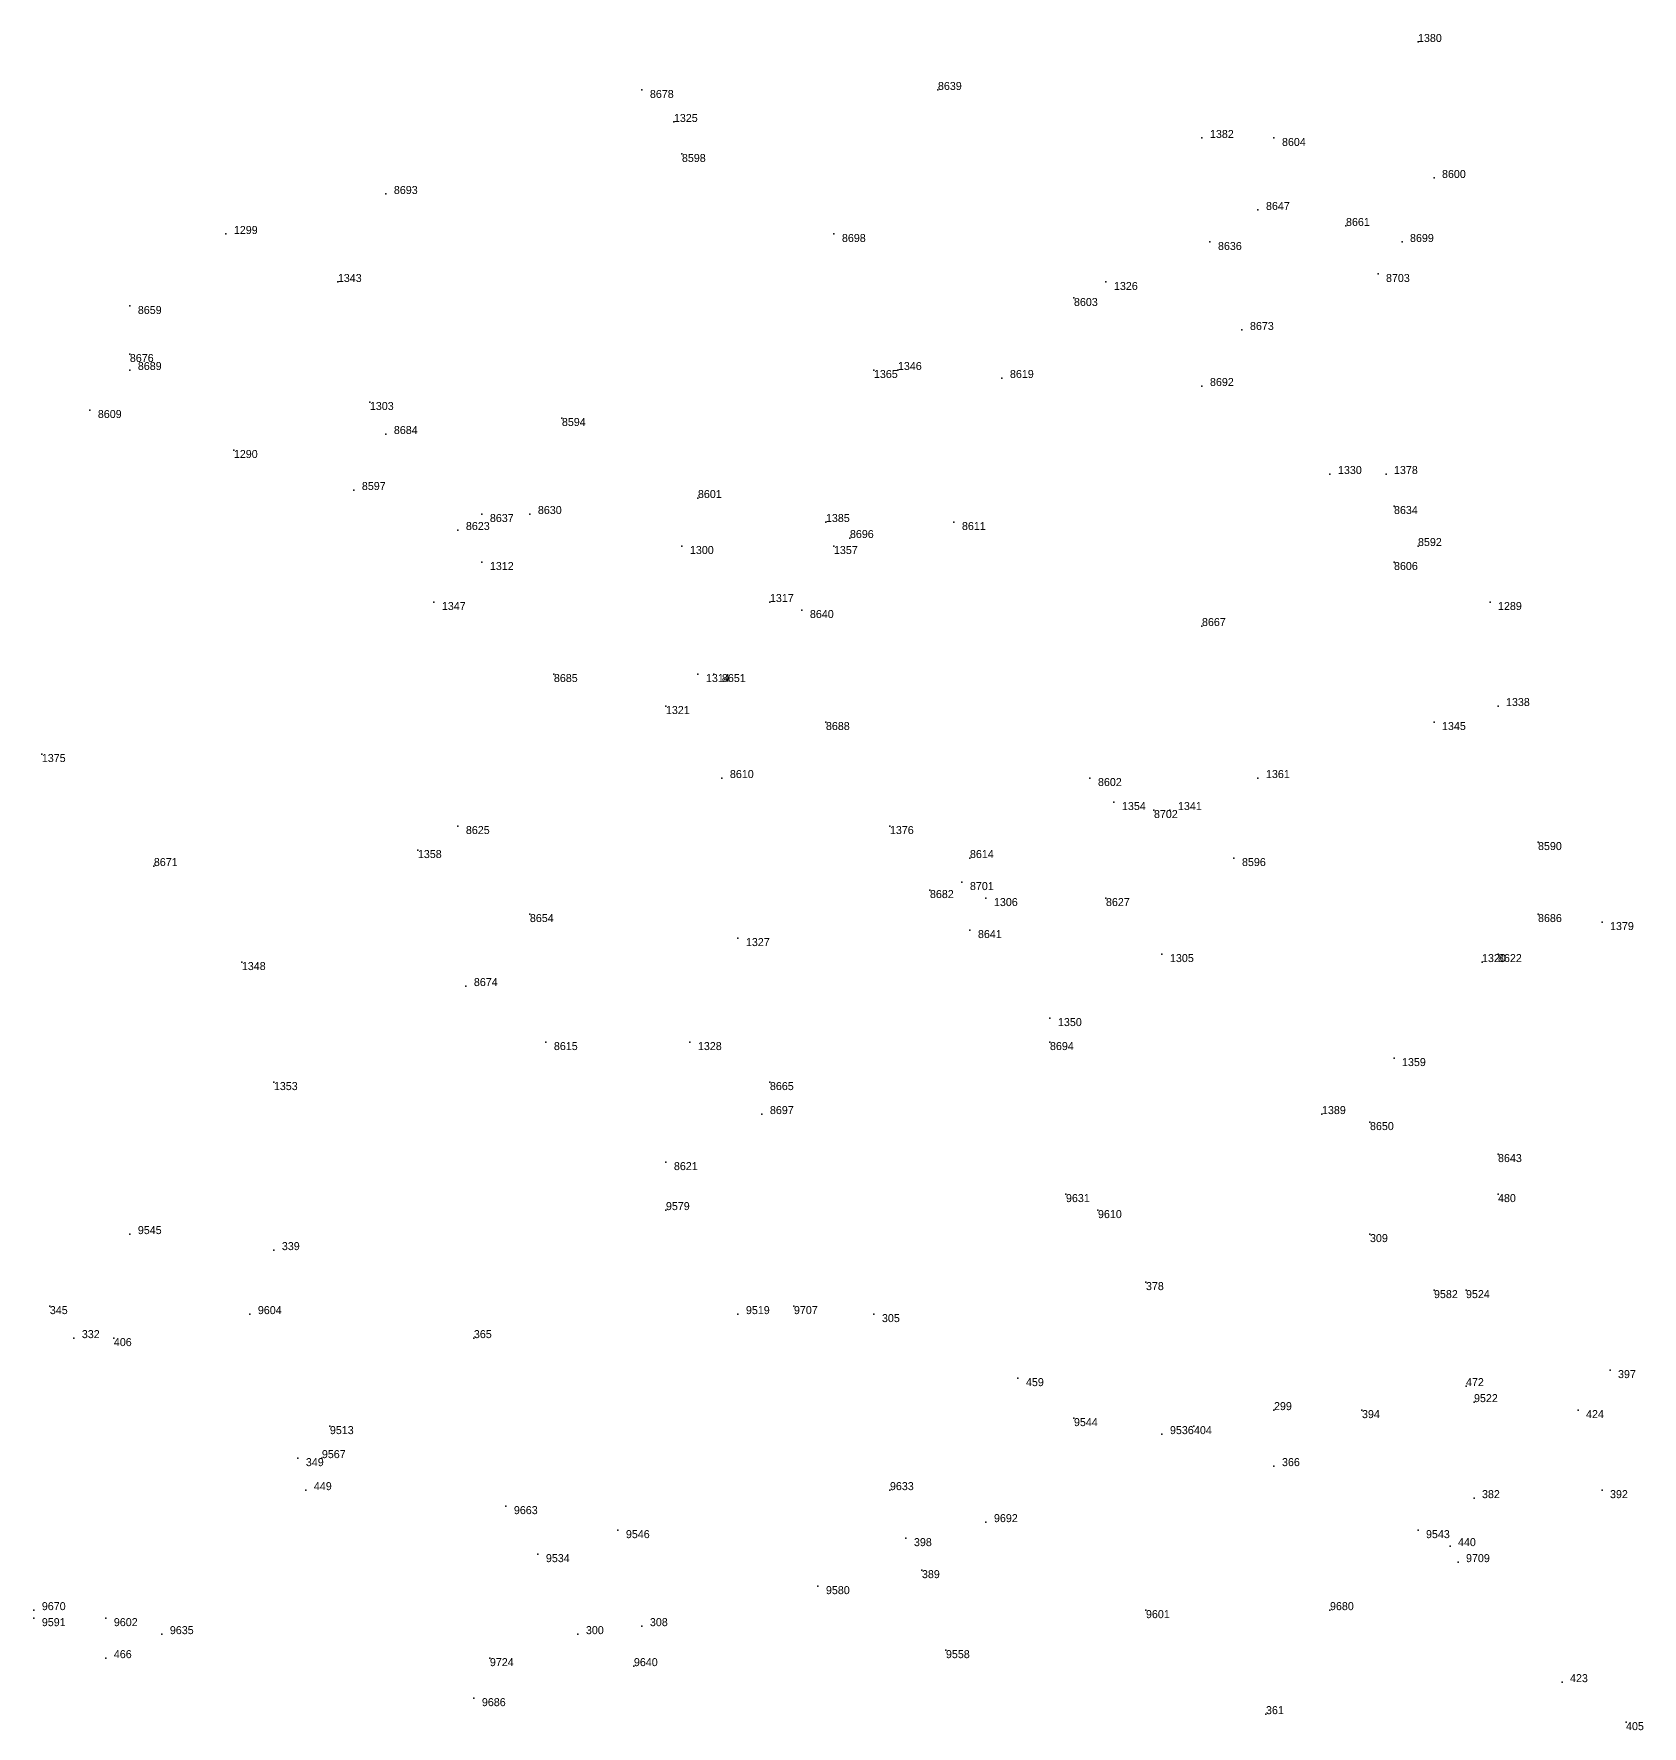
# Model space of a CAD drawing. Extents: x -0.07 to 1.1, y -0.07 to 1.1.
# Drawn here: x 0.26 to 0.461, y 0.1845 to 0.396 of the extents above; entities that cross this region are included whole.
import ezdxf

# ---------------------------------------------------------------- set-up
doc = ezdxf.new("R2010")
doc.units = 0
for name, color, linetype in [('Facilities', 3, 'CONTINUOUS'), ('Normals', 1, 'CONTINUOUS'), ('Source_points', 5, 'CONTINUOUS'), ('Text', 3, 'CONTINUOUS')]:
    doc.layers.add(name, color=color, linetype=linetype)

msp = doc.modelspace()

# ---------------------------------------------------------------- linework, layer by layer
at = {"layer": 'Facilities', "color": 3}
for p in [(0.433, 0.395), (0.336, 0.389, 1), (0.373, 0.389, 1), (0.34, 0.385), (0.406, 0.383), (0.415, 0.383, 1), (0.341, 0.381, 1), (0.435, 0.378, 1), (0.304, 0.376, 1), (0.413, 0.374, 1), (0.284, 0.371), (0.36, 0.371, 1), (0.424, 0.372, 1), (0.407, 0.37, 1), (0.431, 0.37, 1), (0.428, 0.366, 1), (0.298, 0.365), (0.394, 0.365), (0.272, 0.362, 1), (0.39, 0.363, 1), (0.411, 0.359, 1), (0.272, 0.356, 1), (0.272, 0.354, 1), (0.365, 0.354), (0.368, 0.354), (0.381, 0.353, 1), (0.406, 0.352, 1), (0.267, 0.349, 1), (0.302, 0.35), (0.326, 0.348, 1), (0.304, 0.346, 1), (0.285, 0.344), (0.422, 0.341), (0.429, 0.341), (0.3, 0.339, 1), (0.343, 0.338, 1), (0.43, 0.337, 1), (0.316, 0.336, 1), (0.322, 0.336, 1), (0.359, 0.335), (0.375, 0.335, 1), (0.313, 0.334, 1), (0.362, 0.333, 1), (0.316, 0.33), (0.341, 0.332), (0.36, 0.332), (0.43, 0.33, 1), (0.433, 0.332, 1), (0.31, 0.325), (0.352, 0.325), (0.356, 0.324, 1), (0.442, 0.325), (0.406, 0.322, 1), (0.325, 0.316, 1), (0.343, 0.316), (0.345, 0.316, 1), (0.339, 0.312), (0.443, 0.312), (0.359, 0.31, 1), (0.435, 0.31), (0.261, 0.306), (0.346, 0.303, 1), (0.392, 0.303, 1), (0.413, 0.303), (0.395, 0.3), (0.4, 0.299, 1), (0.402, 0.299), (0.313, 0.297, 1), (0.367, 0.297), (0.448, 0.295, 1), (0.275, 0.292, 1), (0.308, 0.294), (0.377, 0.293, 1), (0.41, 0.293, 1), (0.376, 0.29, 1), (0.372, 0.289, 1), (0.379, 0.288), (0.394, 0.288, 1), (0.322, 0.286, 1), (0.448, 0.286, 1), (0.377, 0.284, 1), (0.456, 0.285), (0.348, 0.283), (0.286, 0.28), (0.401, 0.281), (0.441, 0.28), (0.443, 0.281, 1), (0.314, 0.277, 1), (0.387, 0.273), (0.324, 0.27, 1), (0.342, 0.27), (0.387, 0.27, 1), (0.43, 0.268), (0.29, 0.265), (0.352, 0.265, 1), (0.351, 0.261, 1), (0.421, 0.261), (0.427, 0.26, 1), (0.443, 0.256, 1), (0.339, 0.255, 1), (0.389, 0.251, 1), (0.443, 0.251), (0.339, 0.249, 1), (0.393, 0.249, 1), (0.272, 0.246, 1), (0.427, 0.246), (0.29, 0.244), (0.399, 0.24), (0.262, 0.237), (0.355, 0.237, 1), (0.435, 0.239, 1), (0.439, 0.239, 1), (0.287, 0.236, 1), (0.348, 0.236, 1), (0.365, 0.236), (0.265, 0.233), (0.27, 0.233), (0.315, 0.233), (0.457, 0.229), (0.383, 0.228), (0.439, 0.227), (0.44, 0.225, 1), (0.39, 0.223, 1), (0.415, 0.224), (0.426, 0.224), (0.453, 0.224), (0.297, 0.222, 1), (0.401, 0.221, 1), (0.405, 0.222), (0.293, 0.218), (0.296, 0.218, 1), (0.415, 0.217), (0.294, 0.214), (0.367, 0.214, 1), (0.456, 0.214), (0.319, 0.212, 1), (0.44, 0.213), (0.379, 0.21, 1), (0.333, 0.209, 1), (0.369, 0.208), (0.433, 0.209, 1), (0.323, 0.206, 1), (0.437, 0.207), (0.371, 0.204), (0.438, 0.205, 1), (0.358, 0.202, 1), (0.26, 0.199, 1), (0.399, 0.199, 1), (0.422, 0.199, 1), (0.26, 0.198, 1), (0.269, 0.198, 1), (0.336, 0.197), (0.276, 0.196, 1), (0.328, 0.196), (0.269, 0.193), (0.317, 0.193, 1), (0.374, 0.194, 1), (0.335, 0.192, 1), (0.451, 0.19), (0.315, 0.188, 1), (0.414, 0.186), (0.459, 0.185)]:
    msp.add_point(p, dxfattribs=at)
at = {"layer": 'Normals', "color": 1}
for p, q in [((0.433, 0.395), (0.433, 0.395, 0.1)), ((0.336, 0.389, 1), (0.336, 0.389, 1.1)), ((0.373, 0.389, 1), (0.373, 0.389, 1.1)), ((0.34, 0.385), (0.34, 0.385, 0.1)), ((0.406, 0.383), (0.406, 0.383, 0.1)), ((0.415, 0.383, 1), (0.415, 0.383, 1.1)), ((0.341, 0.381, 1), (0.341, 0.381, 1.1)), ((0.435, 0.378, 1), (0.435, 0.378, 1.1)), ((0.304, 0.376, 1), (0.304, 0.376, 1.1)), ((0.413, 0.374, 1), (0.413, 0.374, 1.1)), ((0.284, 0.371), (0.284, 0.371, 0.1)), ((0.36, 0.371, 1), (0.36, 0.371, 1.1)), ((0.424, 0.372, 1), (0.424, 0.372, 1.1)), ((0.407, 0.37, 1), (0.407, 0.37, 1.1)), ((0.431, 0.37, 1), (0.431, 0.37, 1.1)), ((0.428, 0.366, 1), (0.428, 0.366, 1.1)), ((0.298, 0.365), (0.298, 0.365, 0.1)), ((0.394, 0.365), (0.394, 0.365, 0.1)), ((0.272, 0.362, 1), (0.272, 0.362, 1.1)), ((0.39, 0.363, 1), (0.39, 0.363, 1.1)), ((0.411, 0.359, 1), (0.411, 0.359, 1.1)), ((0.272, 0.356, 1), (0.272, 0.356, 1.1)), ((0.272, 0.354, 1), (0.272, 0.354, 1.1)), ((0.365, 0.354), (0.365, 0.354, 0.1)), ((0.368, 0.354), (0.368, 0.354, 0.1)), ((0.381, 0.353, 1), (0.381, 0.353, 1.1)), ((0.406, 0.352, 1), (0.406, 0.352, 1.1)), ((0.267, 0.349, 1), (0.267, 0.349, 1.1)), ((0.302, 0.35), (0.302, 0.35, 0.1)), ((0.326, 0.348, 1), (0.326, 0.348, 1.1)), ((0.304, 0.346, 1), (0.304, 0.346, 1.1)), ((0.285, 0.344), (0.285, 0.344, 0.1)), ((0.422, 0.341), (0.422, 0.341, 0.1)), ((0.429, 0.341), (0.429, 0.341, 0.1)), ((0.3, 0.339, 1), (0.3, 0.339, 1.1)), ((0.343, 0.338, 1), (0.343, 0.338, 1.1)), ((0.43, 0.337, 1), (0.43, 0.337, 1.1)), ((0.316, 0.336, 1), (0.316, 0.336, 1.1)), ((0.322, 0.336, 1), (0.322, 0.336, 1.1)), ((0.359, 0.335), (0.359, 0.335, 0.1)), ((0.375, 0.335, 1), (0.375, 0.335, 1.1)), ((0.313, 0.334, 1), (0.313, 0.334, 1.1)), ((0.362, 0.333, 1), (0.362, 0.333, 1.1)), ((0.316, 0.33), (0.316, 0.33, 0.1)), ((0.341, 0.332), (0.341, 0.332, 0.1)), ((0.36, 0.332), (0.36, 0.332, 0.1)), ((0.43, 0.33, 1), (0.43, 0.33, 1.1)), ((0.433, 0.332, 1), (0.433, 0.332, 1.1)), ((0.31, 0.325), (0.31, 0.325, 0.1)), ((0.352, 0.325), (0.352, 0.325, 0.1)), ((0.356, 0.324, 1), (0.356, 0.324, 1.1)), ((0.442, 0.325), (0.442, 0.325, 0.1)), ((0.406, 0.322, 1), (0.406, 0.322, 1.1)), ((0.325, 0.316, 1), (0.325, 0.316, 1.1)), ((0.343, 0.316), (0.343, 0.316, 0.1)), ((0.345, 0.316, 1), (0.345, 0.316, 1.1)), ((0.339, 0.312), (0.339, 0.312, 0.1)), ((0.443, 0.312), (0.443, 0.312, 0.1)), ((0.359, 0.31, 1), (0.359, 0.31, 1.1)), ((0.435, 0.31), (0.435, 0.31, 0.1)), ((0.261, 0.306), (0.261, 0.306, 0.1)), ((0.346, 0.303, 1), (0.346, 0.303, 1.1)), ((0.392, 0.303, 1), (0.392, 0.303, 1.1)), ((0.413, 0.303), (0.413, 0.303, 0.1)), ((0.395, 0.3), (0.395, 0.3, 0.1)), ((0.4, 0.299, 1), (0.4, 0.299, 1.1)), ((0.402, 0.299), (0.402, 0.299, 0.1)), ((0.313, 0.297, 1), (0.313, 0.297, 1.1)), ((0.367, 0.297), (0.367, 0.297, 0.1)), ((0.448, 0.295, 1), (0.448, 0.295, 1.1)), ((0.275, 0.292, 1), (0.275, 0.292, 1.1)), ((0.308, 0.294), (0.308, 0.294, 0.1)), ((0.377, 0.293, 1), (0.377, 0.293, 1.1)), ((0.41, 0.293, 1), (0.41, 0.293, 1.1)), ((0.376, 0.29, 1), (0.376, 0.29, 1.1)), ((0.372, 0.289, 1), (0.372, 0.289, 1.1)), ((0.379, 0.288), (0.379, 0.288, 0.1)), ((0.394, 0.288, 1), (0.394, 0.288, 1.1)), ((0.322, 0.286, 1), (0.322, 0.286, 1.1)), ((0.448, 0.286, 1), (0.448, 0.286, 1.1)), ((0.377, 0.284, 1), (0.377, 0.284, 1.1)), ((0.456, 0.285), (0.456, 0.285, 0.1)), ((0.348, 0.283), (0.348, 0.283, 0.1)), ((0.286, 0.28), (0.286, 0.28, 0.1)), ((0.401, 0.281), (0.401, 0.281, 0.1)), ((0.441, 0.28), (0.441, 0.28, 0.1)), ((0.443, 0.281, 1), (0.443, 0.281, 1.1)), ((0.314, 0.277, 1), (0.314, 0.277, 1.1)), ((0.387, 0.273), (0.387, 0.273, 0.1)), ((0.324, 0.27, 1), (0.324, 0.27, 1.1)), ((0.342, 0.27), (0.342, 0.27, 0.1)), ((0.387, 0.27, 1), (0.387, 0.27, 1.1)), ((0.43, 0.268), (0.43, 0.268, 0.1)), ((0.29, 0.265), (0.29, 0.265, 0.1)), ((0.352, 0.265, 1), (0.352, 0.265, 1.1)), ((0.351, 0.261, 1), (0.351, 0.261, 1.1)), ((0.421, 0.261), (0.421, 0.261, 0.1)), ((0.427, 0.26, 1), (0.427, 0.26, 1.1)), ((0.443, 0.256, 1), (0.443, 0.256, 1.1)), ((0.339, 0.255, 1), (0.339, 0.255, 1.1)), ((0.389, 0.251, 1), (0.389, 0.251, 1.1)), ((0.443, 0.251), (0.443, 0.251, 0.1)), ((0.339, 0.249, 1), (0.339, 0.249, 1.1)), ((0.393, 0.249, 1), (0.393, 0.249, 1.1)), ((0.272, 0.246, 1), (0.272, 0.246, 1.1)), ((0.427, 0.246), (0.427, 0.246, 0.1)), ((0.29, 0.244), (0.29, 0.244, 0.1)), ((0.399, 0.24), (0.399, 0.24, 0.1)), ((0.262, 0.237), (0.262, 0.237, 0.1)), ((0.355, 0.237, 1), (0.355, 0.237, 1.1)), ((0.435, 0.239, 1), (0.435, 0.239, 1.1)), ((0.439, 0.239, 1), (0.439, 0.239, 1.1)), ((0.287, 0.236, 1), (0.287, 0.236, 1.1)), ((0.348, 0.236, 1), (0.348, 0.236, 1.1)), ((0.365, 0.236), (0.365, 0.236, 0.1)), ((0.265, 0.233), (0.265, 0.233, 0.1)), ((0.27, 0.233), (0.27, 0.233, 0.1)), ((0.315, 0.233), (0.315, 0.233, 0.1)), ((0.457, 0.229), (0.457, 0.229, 0.1)), ((0.383, 0.228), (0.383, 0.228, 0.1)), ((0.439, 0.227), (0.439, 0.227, 0.1)), ((0.44, 0.225, 1), (0.44, 0.225, 1.1)), ((0.39, 0.223, 1), (0.39, 0.223, 1.1)), ((0.415, 0.224), (0.415, 0.224, 0.1)), ((0.426, 0.224), (0.426, 0.224, 0.1)), ((0.453, 0.224), (0.453, 0.224, 0.1)), ((0.297, 0.222, 1), (0.297, 0.222, 1.1)), ((0.401, 0.221, 1), (0.401, 0.221, 1.1)), ((0.405, 0.222), (0.405, 0.222, 0.1)), ((0.293, 0.218), (0.293, 0.218, 0.1)), ((0.296, 0.218, 1), (0.296, 0.218, 1.1)), ((0.415, 0.217), (0.415, 0.217, 0.1)), ((0.294, 0.214), (0.294, 0.214, 0.1)), ((0.367, 0.214, 1), (0.367, 0.214, 1.1)), ((0.456, 0.214), (0.456, 0.214, 0.1)), ((0.319, 0.212, 1), (0.319, 0.212, 1.1)), ((0.44, 0.213), (0.44, 0.213, 0.1)), ((0.379, 0.21, 1), (0.379, 0.21, 1.1)), ((0.333, 0.209, 1), (0.333, 0.209, 1.1)), ((0.369, 0.208), (0.369, 0.208, 0.1)), ((0.433, 0.209, 1), (0.433, 0.209, 1.1)), ((0.323, 0.206, 1), (0.323, 0.206, 1.1)), ((0.437, 0.207), (0.437, 0.207, 0.1)), ((0.371, 0.204), (0.371, 0.204, 0.1)), ((0.438, 0.205, 1), (0.438, 0.205, 1.1)), ((0.358, 0.202, 1), (0.358, 0.202, 1.1)), ((0.26, 0.199, 1), (0.26, 0.199, 1.1)), ((0.399, 0.199, 1), (0.399, 0.199, 1.1)), ((0.422, 0.199, 1), (0.422, 0.199, 1.1)), ((0.26, 0.198, 1), (0.26, 0.198, 1.1)), ((0.269, 0.198, 1), (0.269, 0.198, 1.1)), ((0.336, 0.197), (0.336, 0.197, 0.1)), ((0.276, 0.196, 1), (0.276, 0.196, 1.1)), ((0.328, 0.196), (0.328, 0.196, 0.1)), ((0.269, 0.193), (0.269, 0.193, 0.1)), ((0.317, 0.193, 1), (0.317, 0.193, 1.1)), ((0.374, 0.194, 1), (0.374, 0.194, 1.1)), ((0.335, 0.192, 1), (0.335, 0.192, 1.1)), ((0.451, 0.19), (0.451, 0.19, 0.1)), ((0.315, 0.188, 1), (0.315, 0.188, 1.1)), ((0.414, 0.186), (0.414, 0.186, 0.1)), ((0.459, 0.185), (0.459, 0.185, 0.1))]:
    msp.add_line(p, q, dxfattribs=at)
at = {"layer": 'Source_points', "color": 5}
for p in [(0.433, 0.395), (0.336, 0.389, 1), (0.373, 0.389, 1), (0.34, 0.385), (0.406, 0.383), (0.415, 0.383, 1), (0.341, 0.381, 1), (0.435, 0.378, 1), (0.304, 0.376, 1), (0.413, 0.374, 1), (0.284, 0.371), (0.36, 0.371, 1), (0.424, 0.372, 1), (0.407, 0.37, 1), (0.431, 0.37, 1), (0.428, 0.366, 1), (0.298, 0.365), (0.394, 0.365), (0.272, 0.362, 1), (0.39, 0.363, 1), (0.411, 0.359, 1), (0.272, 0.356, 1), (0.272, 0.354, 1), (0.365, 0.354), (0.368, 0.354), (0.381, 0.353, 1), (0.406, 0.352, 1), (0.267, 0.349, 1), (0.302, 0.35), (0.326, 0.348, 1), (0.304, 0.346, 1), (0.285, 0.344), (0.422, 0.341), (0.429, 0.341), (0.3, 0.339, 1), (0.343, 0.338, 1), (0.43, 0.337, 1), (0.316, 0.336, 1), (0.322, 0.336, 1), (0.359, 0.335), (0.375, 0.335, 1), (0.313, 0.334, 1), (0.362, 0.333, 1), (0.316, 0.33), (0.341, 0.332), (0.36, 0.332), (0.43, 0.33, 1), (0.433, 0.332, 1), (0.31, 0.325), (0.352, 0.325), (0.356, 0.324, 1), (0.442, 0.325), (0.406, 0.322, 1), (0.325, 0.316, 1), (0.343, 0.316), (0.345, 0.316, 1), (0.339, 0.312), (0.443, 0.312), (0.359, 0.31, 1), (0.435, 0.31), (0.261, 0.306), (0.346, 0.303, 1), (0.392, 0.303, 1), (0.413, 0.303), (0.395, 0.3), (0.4, 0.299, 1), (0.402, 0.299), (0.313, 0.297, 1), (0.367, 0.297), (0.448, 0.295, 1), (0.275, 0.292, 1), (0.308, 0.294), (0.377, 0.293, 1), (0.41, 0.293, 1), (0.376, 0.29, 1), (0.372, 0.289, 1), (0.379, 0.288), (0.394, 0.288, 1), (0.322, 0.286, 1), (0.448, 0.286, 1), (0.377, 0.284, 1), (0.456, 0.285), (0.348, 0.283), (0.286, 0.28), (0.401, 0.281), (0.441, 0.28), (0.443, 0.281, 1), (0.314, 0.277, 1), (0.387, 0.273), (0.324, 0.27, 1), (0.342, 0.27), (0.387, 0.27, 1), (0.43, 0.268), (0.29, 0.265), (0.352, 0.265, 1), (0.351, 0.261, 1), (0.421, 0.261), (0.427, 0.26, 1), (0.443, 0.256, 1), (0.339, 0.255, 1), (0.389, 0.251, 1), (0.443, 0.251), (0.339, 0.249, 1), (0.393, 0.249, 1), (0.272, 0.246, 1), (0.427, 0.246), (0.29, 0.244), (0.399, 0.24), (0.262, 0.237), (0.355, 0.237, 1), (0.435, 0.239, 1), (0.439, 0.239, 1), (0.287, 0.236, 1), (0.348, 0.236, 1), (0.365, 0.236), (0.265, 0.233), (0.27, 0.233), (0.315, 0.233), (0.457, 0.229), (0.383, 0.228), (0.439, 0.227), (0.44, 0.225, 1), (0.39, 0.223, 1), (0.415, 0.224), (0.426, 0.224), (0.453, 0.224), (0.297, 0.222, 1), (0.401, 0.221, 1), (0.405, 0.222), (0.293, 0.218), (0.296, 0.218, 1), (0.415, 0.217), (0.294, 0.214), (0.367, 0.214, 1), (0.456, 0.214), (0.319, 0.212, 1), (0.44, 0.213), (0.379, 0.21, 1), (0.333, 0.209, 1), (0.369, 0.208), (0.433, 0.209, 1), (0.323, 0.206, 1), (0.437, 0.207), (0.371, 0.204), (0.438, 0.205, 1), (0.358, 0.202, 1), (0.26, 0.199, 1), (0.399, 0.199, 1), (0.422, 0.199, 1), (0.26, 0.198, 1), (0.269, 0.198, 1), (0.336, 0.197), (0.276, 0.196, 1), (0.328, 0.196), (0.269, 0.193), (0.317, 0.193, 1), (0.374, 0.194, 1), (0.335, 0.192, 1), (0.451, 0.19), (0.315, 0.188, 1), (0.414, 0.186), (0.459, 0.185)]:
    msp.add_point(p, dxfattribs=at)

# ---------------------------------------------------------------- texts
at = {"layer": 'Text', "color": 3}
for s, p in [('1380', (0.433, 0.395)), ('8639', (0.373, 0.389, 1)), ('8678', (0.337, 0.388, 1)), ('1325', (0.34, 0.385)), ('1382', (0.407, 0.383)), ('8604', (0.416, 0.382, 1)), ('8598', (0.341, 0.38, 1)), ('8600', (0.436, 0.378, 1)), ('8693', (0.305, 0.376, 1)), ('8647', (0.414, 0.374, 1)), ('8661', (0.424, 0.372, 1)), ('1299', (0.285, 0.371)), ('8698', (0.361, 0.37, 1)), ('8699', (0.432, 0.37, 1)), ('8636', (0.408, 0.369, 1)), ('1343', (0.298, 0.365)), ('8703', (0.429, 0.365, 1)), ('1326', (0.395, 0.364)), ('8659', (0.273, 0.361, 1)), ('8603', (0.39, 0.362, 1)), ('8673', (0.412, 0.359, 1)), ('8676', (0.272, 0.355, 1)), ('8689', (0.273, 0.354, 1)), ('1365', (0.365, 0.353)), ('1346', (0.368, 0.354)), ('8619', (0.382, 0.353, 1)), ('8692', (0.407, 0.352, 1)), ('8609', (0.268, 0.348, 1)), ('1303', (0.302, 0.349)), ('8684', (0.305, 0.346, 1)), ('8594', (0.326, 0.347, 1)), ('1290', (0.285, 0.343)), ('1330', (0.423, 0.341)), ('1378', (0.43, 0.341)), ('8597', (0.301, 0.339, 1)), ('8601', (0.343, 0.338, 1)), ('8630', (0.323, 0.336, 1)), ('8634', (0.43, 0.336, 1)), ('8623', (0.314, 0.334, 1)), ('8637', (0.317, 0.335, 1)), ('1385', (0.359, 0.335)), ('8611', (0.376, 0.334, 1)), ('8696', (0.362, 0.333, 1)), ('8592', (0.433, 0.332, 1)), ('1312', (0.317, 0.329)), ('1300', (0.342, 0.331)), ('1357', (0.36, 0.331)), ('8606', (0.43, 0.329, 1)), ('1317', (0.352, 0.325)), ('1347', (0.311, 0.324)), ('8640', (0.357, 0.323, 1)), ('1289', (0.443, 0.324)), ('8667', (0.406, 0.322, 1)), ('8685', (0.325, 0.315, 1)), ('1314', (0.344, 0.315)), ('8651', (0.346, 0.315, 1)), ('1321', (0.339, 0.311)), ('1338', (0.444, 0.312)), ('8688', (0.359, 0.309, 1)), ('1345', (0.436, 0.309)), ('1375', (0.261, 0.305)), ('8610', (0.347, 0.303, 1)), ('8602', (0.393, 0.302, 1)), ('1361', (0.414, 0.303)), ('1354', (0.396, 0.299)), ('8702', (0.4, 0.298, 1)), ('1341', (0.403, 0.299)), ('8625', (0.314, 0.296, 1)), ('1376', (0.367, 0.296)), ('1358', (0.308, 0.293)), ('8614', (0.377, 0.293, 1)), ('8590', (0.448, 0.294, 1)), ('8671', (0.275, 0.292, 1)), ('8596', (0.411, 0.292, 1)), ('8701', (0.377, 0.289, 1)), ('8682', (0.372, 0.288, 1)), ('1306', (0.38, 0.287)), ('8627', (0.394, 0.287, 1)), ('8654', (0.322, 0.285, 1)), ('8686', (0.448, 0.285, 1)), ('8641', (0.378, 0.283, 1)), ('1379', (0.457, 0.284)), ('1327', (0.349, 0.282)), ('1348', (0.286, 0.279)), ('1305', (0.402, 0.28)), ('1320', (0.441, 0.28)), ('8622', (0.443, 0.28, 1)), ('8674', (0.315, 0.277, 1)), ('1350', (0.388, 0.272)), ('8615', (0.325, 0.269, 1)), ('1328', (0.343, 0.269)), ('8694', (0.387, 0.269, 1)), ('1359', (0.431, 0.267)), ('1353', (0.29, 0.264)), ('8665', (0.352, 0.264, 1)), ('8697', (0.352, 0.261, 1)), ('1389', (0.421, 0.261)), ('8650', (0.427, 0.259, 1)), ('8643', (0.443, 0.255, 1)), ('8621', (0.34, 0.254, 1)), ('9579', (0.339, 0.249, 1)), ('9631', (0.389, 0.25, 1)), ('480', (0.443, 0.25)), ('9610', (0.393, 0.248, 1)), ('9545', (0.273, 0.246, 1)), ('309', (0.427, 0.245)), ('339', (0.291, 0.244)), ('378', (0.399, 0.239)), ('9582', (0.435, 0.238, 1)), ('9524', (0.439, 0.238, 1)), ('345', (0.262, 0.236)), ('9604', (0.288, 0.236, 1)), ('9519', (0.349, 0.236, 1)), ('9707', (0.355, 0.236, 1)), ('305', (0.366, 0.235)), ('332', (0.266, 0.233)), ('406', (0.27, 0.232)), ('365', (0.315, 0.233)), ('397', (0.458, 0.228)), ('459', (0.384, 0.227)), ('472', (0.439, 0.227)), ('299', (0.415, 0.224)), ('9522', (0.44, 0.225, 1)), ('9544', (0.39, 0.222, 1)), ('394', (0.426, 0.223)), ('424', (0.454, 0.223)), ('9513', (0.297, 0.221, 1)), ('9536', (0.402, 0.221, 1)), ('404', (0.405, 0.221)), ('349', (0.294, 0.217)), ('9567', (0.296, 0.218, 1)), ('366', (0.416, 0.217)), ('449', (0.295, 0.214)), ('9633', (0.367, 0.214, 1)), ('382', (0.441, 0.213)), ('392', (0.457, 0.213)), ('9663', (0.32, 0.211, 1)), ('9692', (0.38, 0.21, 1)), ('9546', (0.334, 0.208, 1)), ('398', (0.37, 0.207)), ('9543', (0.434, 0.208, 1)), ('440', (0.438, 0.207)), ('9534', (0.324, 0.205, 1)), ('9709', (0.439, 0.205, 1)), ('389', (0.371, 0.203)), ('9580', (0.359, 0.201, 1)), ('9670', (0.261, 0.199, 1)), ('9601', (0.399, 0.198, 1)), ('9680', (0.422, 0.199, 1)), ('9591', (0.261, 0.197, 1)), ('9602', (0.27, 0.197, 1)), ('9635', (0.277, 0.196, 1)), ('300', (0.329, 0.196)), ('308', (0.337, 0.197)), ('466', (0.27, 0.193)), ('9724', (0.317, 0.192, 1)), ('9640', (0.335, 0.192, 1)), ('9558', (0.374, 0.193, 1)), ('423', (0.452, 0.19)), ('9686', (0.316, 0.187, 1)), ('361', (0.414, 0.186)), ('405', (0.459, 0.184))]:
    msp.add_text(s, height=0.001, dxfattribs=at).set_placement(p)

doc.saveas('drawing.dxf')
